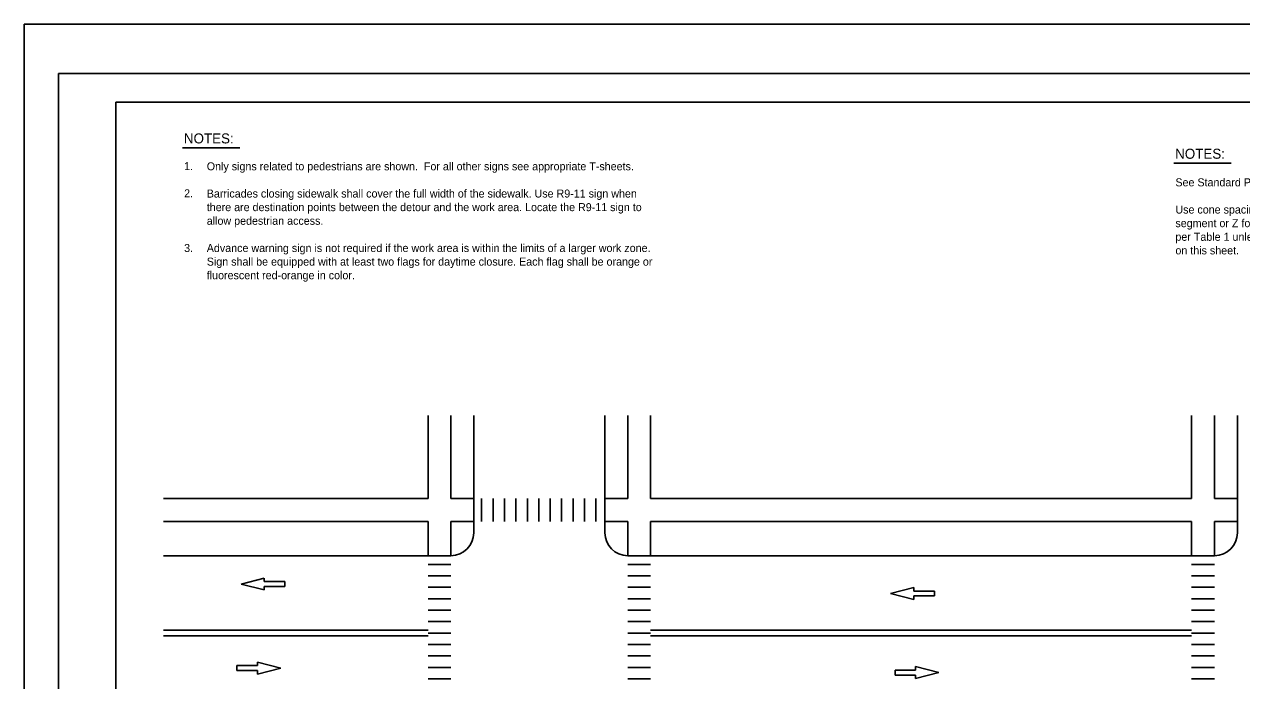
# Model space of a CAD drawing. Extents: x -893 to 867, y -474 to 712.
# Drawn here: x -893 to 171, y 138 to 712 of the extents above; entities that cross this region are included whole.
import ezdxf

# ---------------------------------------------------------------- set-up
doc = ezdxf.new("R2010")
doc.units = 0
for name, color, linetype in [('10 Sheet Format', 7, 'Continuous'), ('57 Undefined', 7, 'Continuous'), ('60 Nongeo Data', 7, 'Continuous')]:
    doc.layers.add(name, color=color, linetype=linetype)

msp = doc.modelspace()

# ---------------------------------------------------------------- linework, layer by layer
at = {"layer": '10 Sheet Format'}
for p, q in [((-863.5, 669), (836.5, 669)), ((-863.5, 669), (-863.5, -431)), ((-813.4, 644), (811.5, 644)), ((-813.4, 644), (-813.4, -406))]:
    msp.add_line(p, q, dxfattribs=at)
for points in [[(-893.5, -474), (866.5, -474), (866.5, 712), (-893.5, 712)], [(-863.5, -431), (836.5, -431), (836.5, 669), (-863.5, 669)]]:
    msp.add_lwpolyline(points, close=True, dxfattribs=at)
at = {"layer": '57 Undefined'}
for p, q in [((-755.2, 604.1), (-704.9, 604.1)), ((111.8, 590.6), (162.1, 590.6))]:
    msp.add_line(p, q, dxfattribs=at)
at = {"layer": '60 Nongeo Data'}
for p, q in [((-540.4, 297.6), (-540.4, 370.2)), ((-520.4, 297.6), (-520.4, 370.2)), ((-500.4, 267.6), (-500.4, 370.2)), ((-385.7, 267.6), (-385.7, 370.2)), ((-365.7, 297.6), (-365.7, 370.2)), ((-345.7, 297.6), (-345.7, 370.2)), ((127.5, 297.6), (127.5, 370.2)), ((147.5, 297.6), (147.5, 370.2)), ((167.5, 267.6), (167.5, 370.2)), ((-771.8, 297.6), (-540.4, 297.6)), ((-520.4, 297.6), (-500.4, 297.6)), ((-493.5, 297.6), (-493.5, 277.6)), ((-483.5, 297.6), (-483.5, 277.6)), ((-473.5, 297.6), (-473.5, 277.6)), ((-463.5, 297.6), (-463.5, 277.6)), ((-453.5, 297.6), (-453.5, 277.6)), ((-443.5, 297.6), (-443.5, 277.6)), ((-433.5, 297.6), (-433.5, 277.6)), ((-423.5, 297.6), (-423.5, 277.6)), ((-413.5, 297.6), (-413.5, 277.6)), ((-403.5, 297.6), (-403.5, 277.6)), ((-393.5, 297.6), (-393.5, 277.6)), ((-385.7, 297.6), (-365.7, 297.6)), ((-345.7, 297.6), (127.5, 297.6)), ((147.5, 297.6), (167.5, 297.6)), ((147.5, 297.6), (167.5, 297.6)), ((-771.8, 277.6), (-540.4, 277.6)), ((-540.4, 247.6), (-540.4, 277.6)), ((-520.4, 247.6), (-520.4, 277.6)), ((-520.4, 277.6), (-500.4, 277.6)), ((-385.7, 277.6), (-365.7, 277.6)), ((-365.7, 247.6), (-365.7, 277.6)), ((-345.7, 277.6), (127.5, 277.6)), ((-345.7, 247.6), (-345.7, 277.6)), ((127.5, 247.6), (127.5, 277.6)), ((147.5, 247.6), (147.5, 277.6)), ((147.5, 277.6), (167.5, 277.6)), ((147.5, 277.6), (167.5, 277.6)), ((-771.8, 247.6), (-520.4, 247.6)), ((-365.7, 247.6), (147.5, 247.6)), ((-520.4, 240), (-540.4, 240)), ((-345.7, 240), (-365.7, 240)), ((147.5, 240), (127.5, 240)), ((-703.9, 222.8), (-683.6, 228)), ((-683.6, 228), (-683.6, 224.9)), ((-683.6, 224.9), (-665.7, 224.9)), ((-665.7, 224.9), (-665.7, 222.8)), ((-520.4, 230), (-540.4, 230)), ((-345.7, 230), (-365.7, 230)), ((147.5, 230), (127.5, 230)), ((-683.6, 217.6), (-703.9, 222.8)), ((-665.7, 220.7), (-683.6, 220.7)), ((-683.6, 220.7), (-683.6, 217.6)), ((-665.7, 222.8), (-665.7, 220.7)), ((-520.4, 220), (-540.4, 220)), ((-345.7, 220), (-365.7, 220)), ((-135.8, 214.5), (-115.5, 219.7)), ((-115.5, 209.3), (-135.8, 214.5)), ((-115.5, 219.7), (-115.5, 216.6)), ((-115.5, 216.6), (-97.5, 216.6)), ((-97.5, 216.6), (-97.5, 214.5)), ((-97.5, 214.5), (-97.5, 212.4)), ((147.5, 220), (127.5, 220)), ((-520.4, 210), (-540.4, 210)), ((-345.7, 210), (-365.7, 210)), ((-97.5, 212.4), (-115.5, 212.4)), ((-115.5, 212.4), (-115.5, 209.3)), ((147.5, 210), (127.5, 210)), ((-520.4, 200), (-540.4, 200)), ((-345.7, 200), (-365.7, 200)), ((147.5, 200), (127.5, 200)), ((-771.8, 182.6), (-540.4, 182.6)), ((-520.4, 190), (-540.4, 190)), ((-345.7, 190), (-365.7, 190)), ((-345.7, 182.6), (127.5, 182.6)), ((147.5, 190), (127.5, 190)), ((-771.8, 177.6), (-540.4, 177.6)), ((-520.4, 180), (-540.4, 180)), ((-345.7, 180), (-365.7, 180)), ((-345.7, 177.6), (127.5, 177.6)), ((147.5, 180), (127.5, 180)), ((-520.4, 170), (-540.4, 170)), ((-520.4, 160), (-540.4, 160)), ((-345.7, 170), (-365.7, 170)), ((-345.7, 160), (-365.7, 160)), ((147.5, 170), (127.5, 170)), ((147.5, 160), (127.5, 160)), ((-707.5, 149.4), (-707.5, 151.5)), ((-707.5, 151.5), (-689.5, 151.5)), ((-707.5, 147.2), (-707.5, 149.4)), ((-689.5, 151.5), (-689.5, 154.6)), ((-689.5, 154.6), (-669.2, 149.4)), ((-669.2, 149.4), (-689.5, 144.1)), ((-520.4, 150), (-540.4, 150)), ((-345.7, 150), (-365.7, 150)), ((-113.9, 147.6), (-113.9, 150.7)), ((-113.9, 150.7), (-93.6, 145.4)), ((147.5, 150), (127.5, 150)), ((-689.5, 147.2), (-707.5, 147.2)), ((-689.5, 144.1), (-689.5, 147.2)), ((-520.4, 140), (-540.4, 140)), ((-345.7, 140), (-365.7, 140)), ((-131.8, 145.4), (-131.8, 147.6)), ((-131.8, 147.6), (-113.9, 147.6)), ((-131.8, 143.3), (-131.8, 145.4)), ((-113.9, 143.3), (-131.8, 143.3)), ((-93.6, 145.4), (-113.9, 140.2)), ((-113.9, 140.2), (-113.9, 143.3)), ((147.5, 140), (127.5, 140))]:
    msp.add_line(p, q, dxfattribs=at)
for centre, start, end in [((-520.4, 267.6), 270, 0), ((-365.7, 267.6), 180, 270), ((147.5, 267.6), 270, 0)]:
    msp.add_arc(centre, 20, start, end, dxfattribs=at)

# ---------------------------------------------------------------- texts
at = {"layer": '57 Undefined'}
for s, height, p in [('NOTES:', 8.75, (-753.9, 607.9)), ('NOTES:', 8.75, (113.1, 594.5)), ('1.', 7, (-753.7, 584.6)), ('Only signs related to pedestrians are shown.  For all other signs see appropriate T-sheets.', 7, (-733.9, 584.4)), ('See Standard Plan T9 for tables.', 7, (113.3, 570.4)), ('2.', 7, (-753.7, 560.8)), ('Barricades closing sidewalk shall cover the full width of the sidewalk. Use R9-11 sign when', 7, (-733.9, 560.6)), ('there are destination points between the detour and the work area. Locate the R9-11 sign to', 7, (-733.9, 548.7)), ('Use cone spacing X for taper segment, Y for tangent', 7, (113.3, 546.6)), ('allow pedestrian access.', 7, (-733.9, 536.8)), ('segment or Z for conflict situations, as appropriate,', 7, (113.3, 534.7)), ('per Table 1 unless X,Y, or Z cone spacing is shown', 7, (113.3, 522.8)), ('3.', 7, (-753.7, 513)), ('Advance warning sign is not required if the work area is within the limits of a larger work zone.', 7, (-733.9, 513)), ('on this sheet.', 7, (113.3, 510.9)), ('Sign shall be equipped with at least two flags for daytime closure. Each flag shall be orange or', 7, (-733.9, 501.1)), ('fluorescent red-orange in color.', 7, (-733.9, 489.2))]:
    msp.add_text(s, height=height, dxfattribs=at).set_placement(p)

doc.saveas('drawing.dxf')
